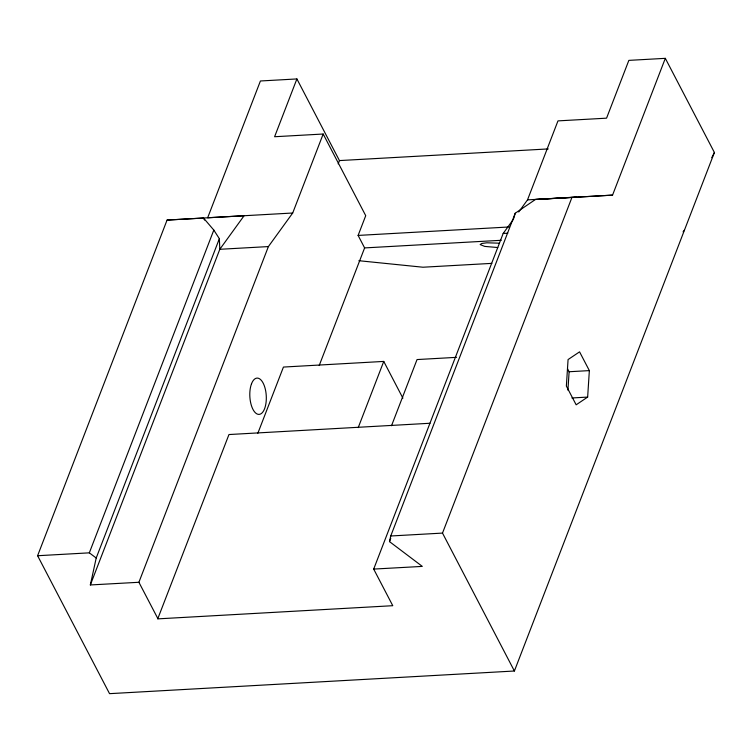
<?xml version="1.0" encoding="UTF-8"?>
<svg xmlns="http://www.w3.org/2000/svg" width="752" height="752" viewBox="0 0 752 752"><rect width="100%" height="100%" fill="white"/><g stroke="black" fill="none" stroke-linecap="round" stroke-linejoin="round"><path stroke-width="1.13" d="M567.929 390.166L569.114 371.742L567.563 368.781M587.65 397.084L589.352 370.604L579.566 351.851L568.07 359.569L566.369 386.049L576.154 404.811L587.65 397.084L571.905 397.977M513.325 219.462L503.182 233.449L373.688 569.085L392.77 605.698L158.005 618.858L138.904 582.283L90.343 584.953L96.209 558.003L219.358 238.685L213.812 230.084L203.51 218.033L167.066 220.073L37.6 555.728L109.548 693.664L514.396 671.01L714.4 152.487L665.323 58.336L628.851 60.376L606.563 118.167L557.975 120.884L527.509 199.882L518.73 211.998M373.688 569.085L422.314 566.397L389.489 541.609L390.739 535.988L515.223 213.23L535.48 199.477L612.551 195.125L665.323 58.336M513.795 218.268L515.223 213.23M514.396 671.01L442.505 533.093L571.943 197.438L612.551 195.125M37.6 555.728L89.328 552.842L213.812 230.084M90.343 584.953L219.8 249.297L244.09 215.73L167.066 220.073M323.181 134.025L292.707 213.013L207.665 217.77L260.418 80.981L296.899 78.941L274.602 136.732L323.181 134.025L365.726 215.683L358.112 235.423L364.617 247.916L319.205 365.528M138.904 582.283L268.389 246.581L292.707 213.013M338.174 163.861L339.443 160.58L296.899 78.941M257.851 433.255L283.438 367.061L383.755 361.421L402.903 398.165M358.215 427.625L383.755 361.421M391.51 425.754L417.04 359.559L456.596 357.341M389.489 541.609L390.758 538.329M711.777 157.704L714.4 152.487M683.06 231.86L684.489 230.037M527.509 199.882L576.07 197.071M569.114 371.742L589.352 370.604M339.443 160.58L548.246 148.924M535.48 199.477L571.943 197.438M358.112 235.423L509.207 226.972M268.389 246.581L219.8 249.297L219.358 238.685M503.182 233.449L507.816 233.195M364.617 247.916L501.311 240.283M491.864 263.369L422.953 267.223L358.864 260.709M429.956 423.263L228.965 434.543L157.732 618.858M390.739 535.988L442.505 533.093M497.758 247.54L484.711 246.393L480.143 244.56L481.806 243.46L486.854 242.802L499.422 243.187M89.328 552.842L96.209 558.003M203.51 218.033L204.563 220.045M251.535 383.746A18.18 8.216 86.8 0 0 256.921 413.901A18.18 8.216 86.8 0 0 265.719 391.106A18.18 8.216 86.8 0 0 251.535 383.746"/></g></svg>
